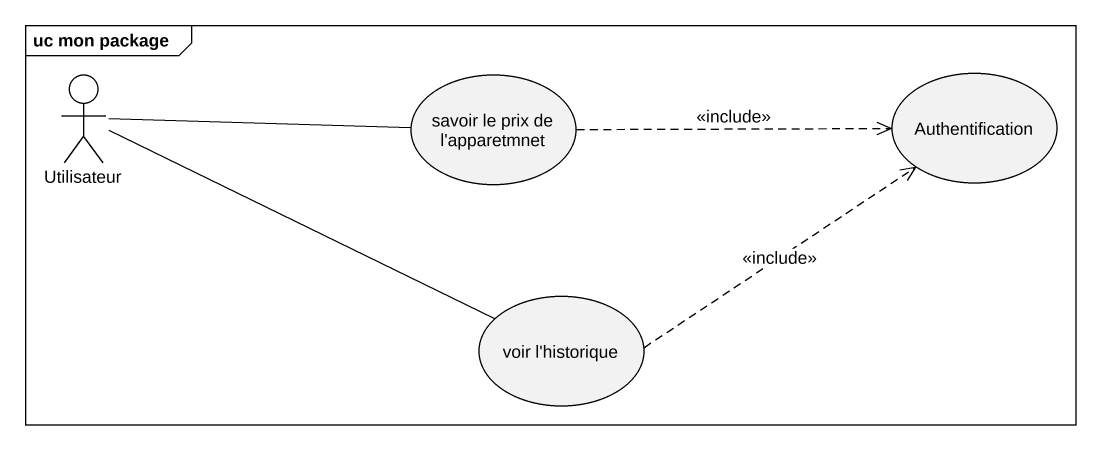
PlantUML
@startuml
mainframe uc mon package
actor Utilisateur
usecase "savoir le prix de l'apparetmnet" as savoir_le_prix_de_l
usecase Authentification
usecase "voir l'historique" as voir_l_historique
Utilisateur -right- savoir_le_prix_de_l
Utilisateur -right- voir_l_historique
savoir_le_prix_de_l .right.> Authentification : <<include>>
voir_l_historique .right.> Authentification : <<include>>
@enduml
